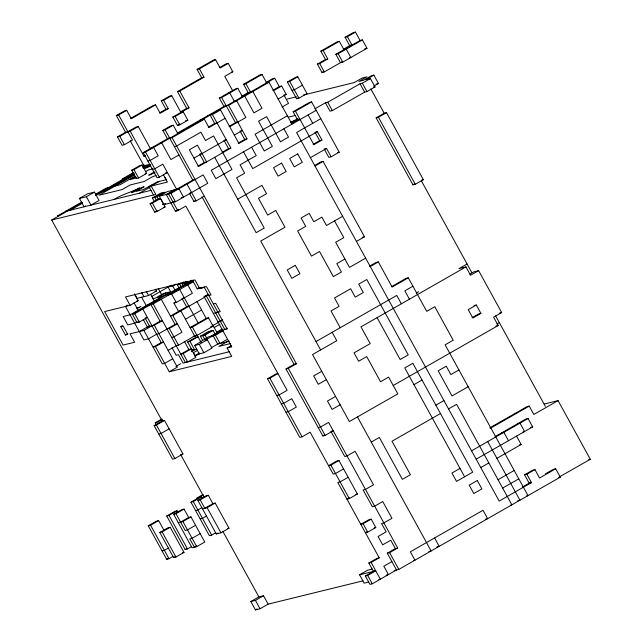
<?xml version="1.0" encoding="UTF-8"?>
<svg xmlns="http://www.w3.org/2000/svg" width="642" height="642" viewBox="0 0 642 642"><rect width="100%" height="100%" fill="white"/><g stroke="black" fill="none" stroke-linecap="round" stroke-linejoin="round"><path stroke-width="0.96" d="M150.685 149.153L138.255 126.538L130.182 131.153L125.551 132.284L116.346 115.536L124.42 110.922L126.731 110.352L131.337 118.73L155.565 104.887L160.163 113.265L168.244 108.65L163.638 100.272L161.319 100.842L165.925 109.22L168.244 108.65M197.094 69.4L199.405 68.838L204.012 77.209L201.692 77.778L197.094 69.4L213.24 60.179L215.552 59.61L220.158 67.988L228.231 63.373L232.837 71.743L224.764 76.358L232.589 90.594M116.346 115.536L118.658 114.966L126.731 110.352M199.405 68.838L215.552 59.61M130.639 118.377L153.245 105.457L155.565 104.887M161.319 100.842L169.4 96.228L171.711 95.666L180.916 112.414L183.235 111.844L187.841 120.223L179.76 124.837L177.449 125.407L172.842 117.029L188.997 107.8L179.784 91.052L177.473 91.621L186.678 108.37L188.997 107.8M177.473 91.621L201.692 77.778M219.46 67.627L225.92 63.935L228.231 63.373M163.638 100.272L171.711 95.666M179.784 91.052L204.012 77.209M118.658 114.966L132.469 140.092L124.396 144.707L122.084 145.277L117.478 136.898L125.551 132.284M159.465 112.912L165.925 109.22M117.478 136.898L119.789 136.329L135.944 127.108L138.255 126.538M180.217 112.061L186.678 108.37M172.842 117.029L175.162 116.459L183.235 111.844M225.117 118.329L208.963 127.557L204.365 119.179L172.064 137.637L167.434 138.768L162.827 130.398L170.908 125.784L173.22 125.214L177.826 133.592M291.982 124.155L268.958 82.28L228.584 105.344L223.962 106.476L219.355 98.106L235.502 88.877L237.821 88.307L242.419 96.685L244.738 96.115L253.943 112.864L262.016 108.257L252.812 91.501L248.181 92.641L241.721 96.332M248.181 92.641L243.583 84.263L259.729 75.042L262.04 74.472L266.647 82.842L268.958 82.28M162.827 130.398L165.146 129.828L173.22 125.214M219.355 98.106L221.667 97.536L237.821 88.307M243.583 84.263L245.894 83.693L262.04 74.472M177.449 125.407L179.872 124.018M165.098 173.123L167.41 172.554L159.336 177.168L157.025 177.738L143.214 152.611L169.047 137.845M177.128 133.239L225.575 105.553M265.948 82.489L272.409 78.797L274.72 78.236L279.326 86.606L281.637 86.036L286.244 94.414L278.171 99.029M320.856 51.119L323.167 50.549L327.773 58.928L325.462 59.497L320.856 51.119L337.01 41.899L339.321 41.329L343.927 49.699L346.239 49.137L350.845 57.507L349.296 57.884M345.083 37.284L347.394 36.714L352.001 45.092L349.681 45.654L345.083 37.284L353.156 32.67L355.467 32.1L360.074 40.478L362.385 39.908L366.991 48.286L342.764 62.122L340.453 62.691L335.846 54.313L360.074 40.478M143.214 152.611L145.525 152.042L274.72 78.236M323.167 50.549L339.321 41.329M347.394 36.714L355.467 32.1M207.807 115.704L212.438 114.565L220.511 109.959L238.928 143.455L247.001 138.849L228.584 105.344M130.182 131.153L143.993 156.279L145.606 155.356M79.439 198.426L87.513 193.812L94.454 192.11L99.061 200.481L90.987 205.095L86.381 196.725L79.439 198.426L84.046 206.804L85.659 205.881M131.666 170.21L139.739 165.596L142.051 165.034L146.657 173.404L138.584 178.019L136.273 178.588L131.666 170.21L133.977 169.649L142.051 165.034M342.066 61.768L324.306 71.92L321.987 72.482L317.389 64.112L325.462 59.497M343.229 49.346L351.302 44.731M86.381 196.725L94.454 192.11M208.265 127.204L214.725 123.513L217.044 122.943M272.866 90.297L279.326 86.606M287.399 81.991L295.472 77.377L297.792 76.815L306.996 93.563L298.923 98.178L296.612 98.748L287.399 81.991L289.711 81.422L297.792 76.815M317.389 64.112L319.7 63.542L327.773 58.928M273.564 90.65L281.637 86.036M335.846 54.313L338.165 53.743L362.385 39.908M142.468 165.893L144.081 164.97M142.355 166.711L143.969 165.788L130.157 140.662M81.686 202.126L57.459 215.969L59.778 215.399M95.417 194.285L105.914 188.283L108.225 187.721M133.367 172.602L122.06 179.062L124.371 178.492M143.054 167.064L146.288 165.219M162.209 421.024L154.136 425.638L172.554 459.142L174.865 458.573L182.938 453.958L164.521 420.454L162.209 421.024L51.697 220.013L82.385 202.479M95.305 195.096L134.066 172.955M142.949 167.883L148.599 164.649L142.428 166.166M70.163 210.215L82.272 203.297M96.003 195.449L133.953 173.773M143.648 168.236L150.108 164.545M134.651 174.126L104.774 191.196L102.463 191.765M150.806 164.898L145.148 168.124L147.459 167.562L150.693 165.716M134.547 174.937L99.012 195.24L122.149 189.55L130.222 184.936L144.105 181.525L152.178 176.911L156.102 175.427M135.133 176.109L119.789 184.872L110.536 187.151M135.831 176.462L130.182 179.696L136.417 177.633M145.413 171.743L148.639 169.897L152.499 168.95M321.987 72.482L323.608 71.567M178.958 154.955L170.884 159.569L161.672 142.813L159.36 143.383M229.025 126.354L237.099 121.739M229.724 126.707L245.87 117.478L236.657 100.73L234.346 101.3L229.74 92.921L227.428 93.491M302.39 85.185L294.317 89.8L292.006 90.37M154.337 171.912L148.687 175.146L150.998 174.576L155.035 172.273M114.115 199.413C122.084 194.325 131.297 192.343 139.523 187.913L131.45 192.528L133.761 191.958L141.834 187.344L144.145 186.774L136.072 191.388L143.014 189.679L152.627 184.687M282.079 107.045L288.531 103.362L283.933 94.984L286.244 94.414M296.612 98.748L298.225 97.825M193.948 158.149L226.249 139.699L224.708 140.076M234.322 135.085L242.403 130.47L240.084 131.04L244.69 139.41L247.001 138.849M153.486 194.991L148.888 186.613L156.961 182.007L166.214 179.728M159.272 181.437L151.199 186.052L155.805 194.422L51.697 220.013M139.563 193.162L150.059 187.159M197.856 166.166L204.316 162.482L206.628 161.912L197.423 145.156L189.35 149.771L198.555 166.527L230.855 148.069L212.438 114.565M222.084 152.331L228.544 148.639L230.855 148.069M238.23 143.102L244.69 139.41M297.744 120.11L293.137 111.732L309.292 102.511L311.603 101.942L339.233 152.194L331.152 156.809L328.84 157.378L324.234 149L326.553 148.43L331.152 156.809M287.375 115.777L255.083 134.234L264.287 150.982L272.36 146.368L258.549 121.242L266.623 116.627L280.434 141.754L288.515 137.139L283.908 128.769M293.137 111.732L295.456 111.162L311.603 101.942M152.355 197.897L160.428 193.29L165.058 192.151L156.977 196.765L152.355 197.897L154.192 201.251M162.739 192.72L154.666 197.335L156.512 200.681M159.296 196.195L170.86 193.354L203.161 174.897L207.767 183.275L175.467 201.724L163.895 204.573L159.296 196.195L167.369 191.581L178.933 188.74L183.54 197.118L181.229 197.68M290.698 122.63L297.96 118.481M314.917 108.795L325.414 102.792L327.733 102.222L360.026 83.773L362.345 83.203L370.418 78.589L375.024 86.967L366.943 91.581L364.632 92.151L332.331 110.601L330.02 111.17L325.414 102.792M373.628 86.261L378.467 83.492L373.869 75.114L365.788 79.728L370.418 78.589M150.084 203.715L158.157 199.1L160.476 198.53L165.074 206.909L157.001 211.523L154.69 212.093L150.084 203.715L152.395 203.145L160.476 198.53M174.311 189.88L166.238 194.486L175.443 211.242L177.754 210.672L185.835 206.058L287.135 390.32L279.053 394.934L276.742 395.504M291.396 122.983L297.856 119.292M195.088 179.511L192.769 180.081L168.549 193.924L177.754 210.672M291.283 123.802L299.357 119.187M316.209 110.312L211.234 170.282L215.84 178.661L231.987 169.432L213.569 135.935L205.496 140.55L200.89 132.172L176.67 146.007L174.351 146.577M162.394 204.678L164.007 203.755M163.895 204.573L165.516 203.65M154.69 212.093L157.113 210.704M173.155 202.294L174.768 201.371M320.807 118.69L296.588 132.533L499.187 501.057L531.488 482.607L526.881 474.229L524.57 474.799L529.168 483.169L531.488 482.607M175.443 211.242L178.677 209.396M189.759 193.908L193.908 201.444L195.521 200.521M193.908 201.444L196.219 200.874L204.292 196.267M295.456 111.162L313.874 144.667L321.947 140.052L317.341 131.682L252.739 168.581L243.535 151.833M313.176 144.314L319.636 140.622L321.947 140.052M376.132 117.847L384.205 113.233L386.524 112.663L423.359 179.664L415.286 184.278L412.966 184.848L376.132 117.847L378.443 117.277L386.524 112.663M237.725 199.172L261.952 185.337L266.558 193.707L258.485 198.322L267.69 215.078L275.763 210.464L284.976 227.212L260.748 241.055L320.607 349.938M310.399 157.659L326.553 148.43M314.307 165.676L320.767 161.985L323.078 161.423L364.52 236.802L356.446 241.416M315.005 166.029L323.078 161.423M127.902 305.07L125.487 306.459L143.904 339.955L148.527 338.824L156.6 334.209L158.919 333.639L175.065 324.411L177.377 323.841L169.303 328.455L166.992 329.025M143.23 319.427L147.371 326.971L154.313 325.261L162.386 320.647L160.075 321.217L143.92 330.445L130.045 333.856L134.651 342.234L123.079 345.075L104.662 311.571L130.109 305.319L138.182 300.705L134.499 294.004M134.708 294.18L137.003 298.37L148.575 295.521L156.648 290.906L155.725 289.237M171.334 285.241L151.953 296.315L153.334 298.827M170.868 292.11L168.108 287.086L172.73 285.947L175.964 284.101M179.198 288.162L177.361 284.815L180.587 282.97M136.874 308.698L140.911 306.386M177.361 284.815L179.672 284.245L183.708 281.934M165.837 292.904L157.763 297.519L162.386 296.379M183.363 286.188L181.983 283.676L186.019 281.373M186.718 281.726L184.302 283.106L185.217 284.783M145.854 317.838L147.395 317.453L139.322 322.067L137.003 322.637L132.404 314.259L192.159 280.129M132.404 314.259L134.716 313.697L158.943 299.854L161.254 299.284L175.065 324.411M192.857 280.482L167.016 295.24L171.639 294.1L193.443 281.645M141.633 297.23L146.24 305.608L153.181 303.899L177.401 290.056M193.555 280.835L185.474 285.449L187.793 284.879L192.391 293.25L176.245 302.478L173.934 303.048L178.54 311.426L180.851 310.856L194.662 335.983L178.516 345.211L176.197 345.773L168.124 350.388M120.816 326.618L123.128 326.048L127.734 334.426L125.415 334.996L120.816 326.618L122.429 325.695M137.115 321.827L134.692 323.207L127.75 324.916L123.152 316.538L130.085 314.829L170.459 291.765L163.525 293.474L155.444 298.081L153.133 298.65M137.003 322.637L139.426 321.257M192.592 280.458L197.198 288.828L198.811 287.905M201.123 287.335L199.51 288.258L194.903 279.888L125.503 296.941L130.109 305.319M173.934 303.048L175.547 302.125M202.086 287.72L200.473 288.643L204.397 287.151M125.415 334.996L127.838 333.607M139.298 331.585L149.795 325.582M342.635 216.29L326.481 225.511L321.875 217.14L313.802 221.747L309.195 213.377L301.122 217.991L305.728 226.361L297.655 230.976L311.466 256.102L319.539 251.487L333.358 276.614L341.432 272.007L336.825 263.629L344.898 259.015M155.444 346.624L163.517 342.017L161.206 342.579L153.133 347.194L155.444 346.624L169.263 371.758L231.722 356.406L227.116 348.028L231.746 346.889L204.116 296.636L208.152 294.333M188.226 305.889L170.459 316.041L172.778 315.471L205.071 297.013M204.116 296.636L208.851 294.686M412.966 184.848L414.588 183.925M185.458 319.235L201.604 310.006M215.64 312.823L218.063 311.434M208.522 317.814L206.21 318.384L190.056 327.605L192.375 327.035L208.522 317.814L213.128 326.184L196.974 335.413L193.122 336.36M220.246 321.193L222.662 319.812M218.89 322.14L210.817 326.754L213.128 326.184M187.657 341.953L195.73 337.339L198.049 336.769L189.968 341.383L187.657 341.953L192.263 350.331L196.885 349.192M214.195 327.548L219.845 324.314M202.663 340.388L200.36 336.207L208.433 331.593L213.064 330.453L214.901 333.8M210.745 331.023L202.671 335.638L204.517 338.984M200.36 336.207L204.983 335.068L213.064 330.453M217.469 333.896L216.555 332.227L222.204 328.993M199.445 354.047L194.638 345.492L208.481 336.833L215.415 335.132L223.496 330.518M210.793 336.272L222.092 329.811M172.73 358.766L164.657 363.38L162.346 363.95L143.92 330.445M191.196 348.967L188.876 349.537L180.803 354.151L183.122 353.582L191.196 348.967L195.794 357.345L187.721 361.96L183.122 353.582M222.79 330.165L205.031 340.316L207.342 339.746L211.948 348.116L203.875 352.731L199.245 353.87L195.208 356.174M227.268 328.19L224.844 329.571L206.427 296.066M194.638 345.492L199.269 344.361L207.342 339.746M192.263 350.331L193.876 349.409M191.348 351.607L194.574 349.762L189.968 341.383M197.479 350.363L193.443 352.667L195.28 356.021M175.94 366.43L180.779 363.669M194.51 355.82L199.357 353.052M365.651 258.164L349.505 267.393L335.694 242.267L343.767 237.652L334.554 220.896M169.263 371.758L177.336 367.144L154.313 325.261M187.023 361.607L185.41 362.529L153.181 303.899M211.25 347.763L219.323 343.149M227.292 339.353L220.021 343.51L215.415 335.132M228.576 340.878L218.89 346.415L230.454 343.574M369.559 266.189L376.019 262.498L378.331 261.928L392.15 287.054L408.296 277.825L426.713 311.33L434.786 306.715L453.212 340.22L445.131 344.834L528.013 495.592L526.472 495.969M227.116 348.028L231.152 345.725M370.257 266.542L378.331 261.928M391.451 286.701L405.985 278.395L408.296 277.825M156.191 424.402L155.268 422.733L161.728 419.041M162.426 419.395L157.579 422.163L155.268 422.733M154.136 425.638L156.447 425.068L164.521 420.454M316 341.56L396.756 295.432L401.354 303.802M412.902 286.204L404.829 290.818L409.427 299.188M169.127 428.832L161.054 433.446L158.743 434.016M416.217 293.057L418.64 291.669M467.087 263.99L459.014 268.605L465.956 266.895L470.562 275.274L478.635 270.659L501.659 312.542L493.586 317.156L498.184 325.526L393.217 385.497M267.537 378.756L275.611 374.142L277.922 373.572L269.849 378.186L267.537 378.756L299.766 437.379L302.077 436.817L310.15 432.202L333.174 474.077L335.493 473.507L343.566 468.893M318.231 427.588L320.543 427.018L328.616 422.404L397.687 548.035L395.368 548.605L390.769 540.235L382.688 544.841L378.09 536.471L386.163 531.857L381.557 523.479L383.868 522.909L391.949 518.303L382.736 501.546L374.663 506.161L372.352 506.731L363.139 489.974L365.45 489.413L373.524 484.798L355.106 451.294L347.033 455.908L344.722 456.478L330.911 431.352L333.222 430.782L325.149 435.396L322.83 435.958L285.995 368.957L294.068 364.343L296.387 363.773L172.064 137.637M285.995 368.957L288.306 368.388L296.387 363.773M465.956 266.895L360.981 326.866L370.193 343.622L354.039 352.851L358.645 361.221L366.718 356.607L380.537 381.733L388.611 377.127L397.815 393.875L349.368 421.553L312.534 354.553L336.761 340.709L332.155 332.331M469.968 274.102L474.005 271.799L478.635 270.659M321.746 371.301L313.665 375.915L318.272 384.293L326.345 379.679M476.3 305.014L468.227 309.629L472.825 318.007L480.906 313.392L476.3 305.014L473.989 305.584M472.127 317.646L478.587 313.962L480.906 313.392M335.557 396.427L327.484 401.041L332.083 409.419L340.164 404.805M496.9 324.001L499.324 322.621M173.027 556.413L168.99 558.725L166.679 559.294L148.262 525.79L156.335 521.176L158.646 520.606L164.175 530.661M203.169 494.42L196.709 498.112L201.339 496.972L202.254 498.649M148.262 525.79L150.573 525.22L158.646 520.606M191.493 546.623L187.456 548.926L185.145 549.496L166.727 515.991L174.801 511.377L177.112 510.815L178.035 512.485M215.72 532.78L211.683 535.091L209.364 535.661L190.947 502.156L203.057 495.231M166.727 515.991L169.039 515.422L177.112 510.815M190.947 502.156L193.258 501.587L201.339 496.972M173.661 514.29L181.742 509.676L184.053 509.106L188.66 517.484L190.971 516.914L204.782 542.041L196.709 546.655L192.078 547.795L173.661 514.29L175.98 513.72L184.053 509.106M197.888 500.447L205.962 495.833L208.273 495.271L212.879 503.641L215.19 503.071L229.009 528.197L220.936 532.812L216.306 533.951L197.888 500.447L200.2 499.877L208.273 495.271M322.83 435.958L324.451 435.043M413.97 384.646L422.043 380.032M201.901 507.653L197.864 509.965L195.553 510.526M159.802 532.459L167.883 527.844L170.194 527.275L184.005 552.401L175.932 557.015L173.621 557.585L159.802 532.459L162.121 531.889L170.194 527.275M180.579 522.098L188.66 517.484M212.879 503.641L204.806 508.255L200.2 499.877M178.267 522.66L182.898 521.529L190.971 516.914M202.495 508.825L207.117 507.686L215.19 503.071M458.95 369.961L450.869 374.575L446.27 366.197L438.189 370.811L452.008 395.937L468.154 386.709M206.507 516.032L202.471 518.335L200.16 518.905M195.577 525.292L187.496 529.899L185.185 530.469L175.98 513.72M168.429 548.043L164.384 550.346L162.073 550.916M200.176 533.663L192.102 538.277L189.791 538.847L194.398 547.225L196.821 545.836M338.96 460.523L336.649 461.092L328.568 465.699L330.887 465.137L338.96 460.523L357.377 494.019L349.304 498.633L346.993 499.203L349.409 497.823M371.261 442.065L379.334 437.451L402.357 479.333L410.431 474.719L392.013 441.214L440.46 413.536M435.854 405.158L443.935 400.552M166.679 559.294L168.292 558.371M185.145 549.496L186.758 548.573M173.621 557.585L176.044 556.205M216.306 533.951L217.919 533.029M448.533 408.922L456.614 404.308L511.867 504.821L510.326 505.198M348.165 477.271L340.091 481.885L337.78 482.455L379.221 557.834L371.148 562.448L368.829 563.018L373.435 571.388M489.782 427.877L526.93 406.659L529.241 406.089L533.847 414.467L558.067 400.624L590.303 459.255L559.615 476.789M490.48 428.23L529.241 406.089M495.086 436.608L525.766 419.082L528.085 418.512L532.683 426.89L476.163 459.174M471.557 450.804L528.085 418.512M371.188 519.153L368.877 519.715L360.804 524.329L363.115 523.76L371.188 519.153L375.795 527.523L367.722 532.138L365.41 532.708L367.023 531.785M460.017 468.403L451.936 473.018L456.542 481.396L472.697 472.167L412.838 363.284L404.757 367.898L464.615 476.781M480.77 467.553L488.843 462.938M496.916 458.324L521.144 444.489L516.537 436.111M268.131 604.146L260.058 608.76L255.436 609.9L250.829 601.522L258.903 596.908L263.533 595.776L268.131 604.146L362.987 580.841M250.829 601.522L255.46 600.39L263.533 595.776M255.436 609.9L257.049 608.977M498.048 479.694L514.202 470.466M368.829 563.018L376.91 558.404L379.221 557.834M375.056 570.465L365.362 576.002L369.969 584.38L372.28 583.811L396.507 569.968L387.295 553.219L395.368 548.605M524.57 474.799L532.643 470.185L534.955 469.615L539.561 477.993L555.707 468.764L560.314 477.142L398.818 569.406L394.188 570.537M387.295 553.219L389.606 552.65L397.687 548.035M502.654 488.064L518.808 478.844M526.881 474.229L534.955 469.615M368.789 582.037L364.158 583.177L359.56 574.799L367.633 570.192L372.256 569.053M365.362 576.002L367.673 575.433L375.755 570.826L359.56 574.799M391.901 561.598L383.828 566.212L388.434 574.582L386.115 575.152M522.708 486.861L530.79 482.246M545.323 473.948L553.396 469.334L555.707 468.764M231.297 72.129L232.837 71.743M364.68 48.848L366.991 48.286M218.2 110.52L220.511 109.959M185.522 120.792L187.841 120.223M373.869 75.114L371.549 75.684L363.476 80.298L358.846 81.438L366.927 76.823L362.297 77.955L354.224 82.569L303.329 95.08M199.734 120.319L204.365 119.179M287.135 99.061L296.387 96.781M376.156 84.062L378.467 83.492M373.475 87.344L375.024 86.967M237.797 122.092L235.478 122.662L221.667 97.536M151.287 147.997L153.599 147.427L158.205 155.805L150.132 160.42L147.812 160.99M288.443 117.141L295.384 115.432M143.993 156.279L145.533 155.894M290.802 121.811L300.055 119.54M202.029 153.534L199.71 154.104L204.316 162.482M152.419 169.36L154.73 168.79L162.811 164.183L176.622 189.31M145.116 173.789L146.657 173.404M315.8 132.059L317.341 131.682M148.888 186.613L167.393 182.071L163.245 174.528M65.54 211.354L151.135 190.313M184.695 184.695L187.007 184.126L196.219 200.874M337.684 152.571L339.233 152.194M190.072 192.881L191.613 192.504M163.533 207.286L165.074 206.909M421.818 180.049L423.359 179.664M362.208 237.371L364.52 236.802M181.983 283.676L188.925 281.966M155.107 291.291L156.648 290.906M175.089 290.625L179.712 289.494L198.137 322.99M136.642 301.082L138.182 300.705M197.198 288.828L206.451 286.557L211.058 294.935L208.746 295.497M156.624 300.424L154.313 300.994L150.629 294.293M136.987 307.879L139.298 307.309M184.318 297.864L182.007 298.434L186.613 306.812L188.925 306.242M140.478 309.653L142.789 309.083L161.206 342.579M213.345 303.875L215.664 303.305L220.262 311.683L213.329 313.392M217.927 321.762L222.557 320.631M171.599 337.403L173.91 336.833L181.983 332.219L172.778 315.471M222.533 330.14L227.164 329.001L204.14 287.126M216.555 332.227L222.718 330.71M229.274 341.231L217.71 344.072L213.104 335.702M229.363 351.728L183.098 363.099L178.492 354.721L176.181 355.291L172.032 347.755M499.34 313.111L501.659 312.542M495.873 326.096L498.184 325.526M281.348 403.882L283.66 403.312L291.733 398.698L296.339 407.076L288.266 411.683L285.955 412.252M181.397 454.335L182.938 453.958M544.191 404.035L558.067 400.624M517.693 423.696L520.004 423.126L524.61 431.496L523.069 431.881M501.546 432.917L503.858 432.347L508.464 440.725M530.372 427.452L532.683 426.89M519.603 444.866L521.144 444.489M355.837 494.404L357.377 494.019M227.469 528.583L229.009 528.197M182.464 552.786L184.005 552.401M588.754 459.632L590.303 459.255M558.773 477.52L560.314 477.142M374.254 527.901L375.795 527.523M517.629 500.776L519.94 500.206L487.711 441.576M485.328 519.226L487.639 518.656L483.033 510.286L410.366 551.799L414.965 560.177L413.424 560.554M436.881 546.904L439.192 546.334L434.586 537.964M428.808 551.518L431.119 550.948L357.442 416.939M378.812 579.574L380.353 579.196L371.148 562.448M370.851 88.941L384.205 113.233M421.505 181.076L471.693 272.368M495.64 315.92L545.363 406.378M362.345 83.203L366.943 91.581M360.026 83.773L364.632 92.151M378.443 117.277L415.286 184.278M338.165 53.743L342.764 62.122M319.7 63.542L324.306 71.92M327.733 102.222L332.331 110.601M289.711 81.422L298.923 98.178M308.128 114.926L312.734 123.304M315.029 132.244L319.636 140.622M377.135 317.646L400.159 359.52L408.232 354.906L366.791 279.527L358.717 284.141L363.316 292.519L355.243 297.134L350.636 288.756L334.49 297.984L339.096 306.354L331.023 310.969L340.228 327.717M245.894 83.693L250.5 92.071M251.608 147.219L256.214 155.597L240.06 164.825L244.666 173.196L236.593 177.81L264.223 228.062L256.142 232.677L214.701 157.298M210.127 115.135L214.725 123.513M223.938 140.261L228.544 148.639M175.162 116.459L179.76 124.837M165.146 129.828L192.769 180.081M201.981 196.829L294.068 364.343M288.306 368.388L325.149 435.396M389.606 552.65L398.818 569.406M330.887 465.137L349.304 498.633M363.115 523.76L367.722 532.138M165.034 177.393L165.957 179.07M170.86 193.354L175.467 201.724M145.525 152.042L159.336 177.168M269.849 378.186L302.077 436.817M367.673 575.433L372.28 583.811M156.977 196.765L158.365 199.277M119.789 136.329L124.396 144.707M133.977 169.649L138.584 178.019M152.395 203.145L157.001 211.523M212.815 325.037L217.421 333.407M196.998 301.628L206.21 318.384M179.672 284.245L181.517 287.592M204.983 335.068L206.828 338.414M172.73 285.947L175.033 290.136M197.126 335.1L201.267 342.635M192.375 327.035L196.974 335.413M194.815 335.67L195.73 337.339M171.639 294.1L176.245 302.478M199.269 344.361L203.875 352.731M158.189 288.346L161.872 295.047M184.278 341.167L188.876 349.537M169.303 328.455L178.516 345.211M146.272 291.34L148.575 295.521M150.862 304.469L160.075 321.217M141.641 292.471L143.944 296.66M145.084 318.023L149.682 326.401M134.018 302.679L138.166 310.214M134.716 313.697L139.322 322.067M180.627 454.528L203.65 496.402M222.991 531.584L258.903 596.908M207.117 507.686L220.936 532.812M255.46 600.39L260.058 608.76M156.447 425.068L174.865 458.573M193.258 501.587L211.683 535.091M182.898 521.529L196.709 546.655M169.039 515.422L187.456 548.926M162.121 531.889L175.932 557.015M150.573 525.22L168.99 558.725M281.573 163.124L273.5 167.731L278.098 176.109L286.18 171.494L281.573 163.124M297.719 153.895L289.646 158.51L294.253 166.88L302.326 162.274L297.719 153.895M295.32 265.331L287.247 269.945L291.845 278.315L299.918 273.709L295.32 265.331M477.295 480.545L469.222 485.159L473.828 493.529L481.901 488.915L477.295 480.545"/></g></svg>
